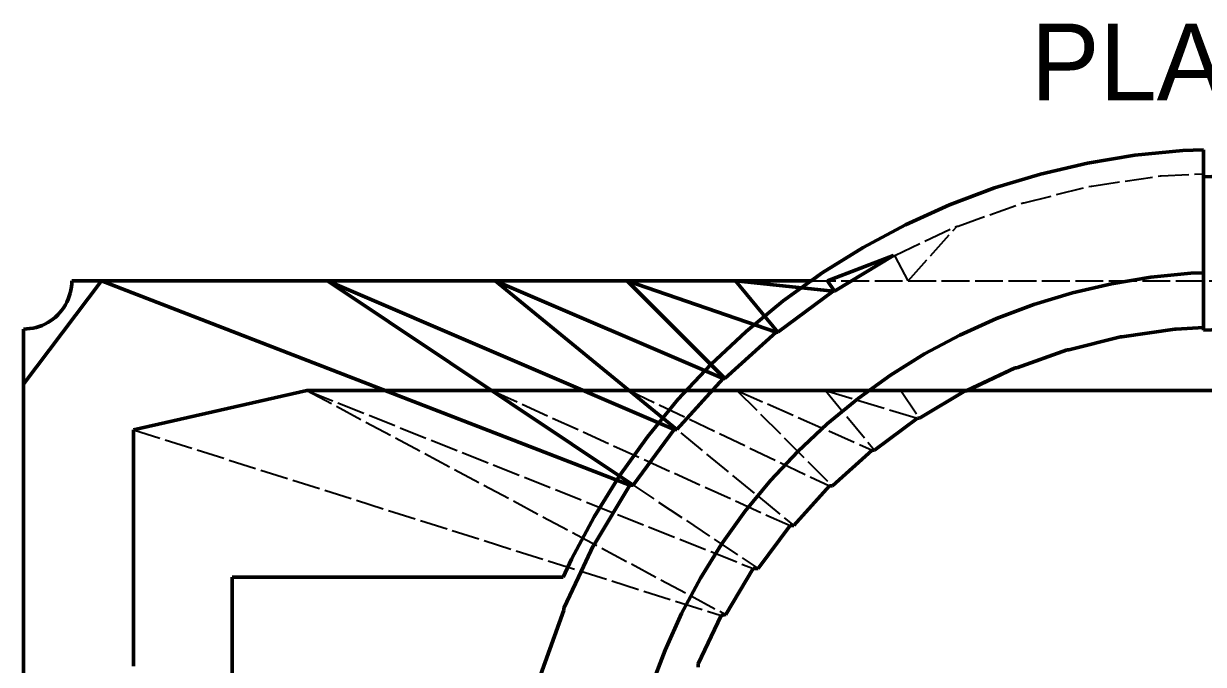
# Model space of a CAD drawing. Header units: millimetres. Extents: x 0 to 420, y 0 to 297.
# Drawn here: x 43.7 to 97.5, y 102.2 to 131.3 of the extents above; entities that cross this region are included whole.
import ezdxf
from ezdxf.enums import TextEntityAlignment as Align

# ---------------------------------------------------------------- set-up
doc = ezdxf.new("R2010")
doc.units = ezdxf.units.MM
doc.linetypes.add('DASHED', pattern=[1.524, 1.27, -0.254])
for name, color, linetype, lineweight in [('OCULTA', 8, 'DASHED', 25), ('TEXTO', 7, 'CONTINUOUS', 25), ('VISIBLE', 7, 'CONTINUOUS', 50)]:
    doc.layers.add(name, color=color, linetype=linetype, lineweight=lineweight)

msp = doc.modelspace()

# ---------------------------------------------------------------- linework, layer by layer
at = {"layer": 'OCULTA'}
for p, q in [((92.204, 124.99), (94.367, 125.347)), ((94.367, 125.347), (96.549, 125.562)), ((96.549, 125.562), (97.49, 125.593)), ((97.49, 124.502), (97.49, 125.593)), ((97.49, 125.593), (97.49, 125.593)), ((90.069, 124.492), (92.204, 124.99)), ((87.972, 123.856), (90.069, 124.492)), ((92.412, 123.946), (95.521, 124.407)), ((95.521, 124.407), (95.561, 124.407)), ((95.561, 124.407), (97.49, 124.502)), ((97.49, 124.361), (97.49, 124.502)), ((85.92, 123.084), (87.972, 123.856)), ((89.321, 123.182), (92.37, 123.946)), ((92.37, 123.946), (92.412, 123.946)), ((86.318, 122.123), (89.277, 123.182)), ((89.277, 123.182), (89.321, 123.182)), ((83.923, 122.179), (85.92, 123.084)), ((81.99, 121.146), (83.923, 122.179)), ((83.428, 120.779), (86.27, 122.123)), ((84.041, 119.634), (86.27, 122.123)), ((86.27, 122.123), (86.318, 122.123)), ((80.128, 119.988), (81.99, 121.146)), ((83.375, 120.779), (83.428, 120.779)), ((84.041, 119.634), (83.428, 120.779)), ((78.346, 118.711), (80.128, 119.988)), ((97.49, 119.993), (97.49, 119.993)), ((45.898, 119.205), (45.921, 119.347)), ((45.921, 119.347), (45.935, 119.49)), ((45.935, 119.49), (45.94, 119.634)), ((45.94, 119.634), (45.94, 119.634)), ((45.94, 119.634), (151.54, 119.634)), ((45.713, 118.661), (45.772, 118.792)), ((45.772, 118.792), (45.823, 118.927)), ((45.823, 118.927), (45.865, 119.064)), ((45.865, 119.064), (45.898, 119.205)), ((45.394, 118.183), (45.485, 118.295)), ((45.485, 118.295), (45.569, 118.412)), ((45.569, 118.412), (45.645, 118.534)), ((45.645, 118.534), (45.713, 118.661)), ((76.652, 117.32), (78.346, 118.711)), ((44.713, 117.661), (44.84, 117.729)), ((44.84, 117.729), (44.962, 117.805)), ((44.962, 117.805), (45.079, 117.888)), ((45.079, 117.888), (45.19, 117.98)), ((45.19, 117.98), (45.295, 118.078)), ((45.295, 118.078), (45.394, 118.183)), ((43.74, 117.434), (43.884, 117.439)), ((43.74, 66.834), (43.74, 117.434)), ((43.74, 117.434), (43.74, 117.434)), ((43.884, 117.439), (44.027, 117.453)), ((44.027, 117.453), (44.169, 117.476)), ((44.169, 117.476), (44.309, 117.509)), ((44.309, 117.509), (44.447, 117.551)), ((44.447, 117.551), (44.582, 117.601)), ((44.582, 117.601), (44.713, 117.661)), ((75.052, 115.822), (76.652, 117.32)), ((73.553, 114.222), (75.052, 115.822)), ((56.645, 114.634), (75.728, 104.434)), ((56.645, 114.634), (76.98, 106.523)), ((65.066, 114.634), (77.205, 106.523)), ((65.066, 114.634), (78.656, 108.479)), ((71.323, 114.634), (78.823, 108.479)), ((71.323, 114.634), (80.458, 110.284)), ((76.24, 114.634), (80.589, 110.284)), ((76.24, 114.634), (82.394, 111.92)), ((80.275, 114.634), (82.502, 111.92)), ((80.275, 114.634), (84.458, 113.371)), ((83.706, 114.634), (84.55, 113.371)), ((83.706, 114.634), (86.639, 114.623)), ((86.713, 114.634), (86.719, 114.623)), ((72.162, 112.527), (73.553, 114.222)), ((48.74, 112.845), (75.517, 104.386)), ((70.886, 110.745), (72.162, 112.527)), ((69.728, 108.884), (70.886, 110.745)), ((68.695, 106.951), (69.728, 108.884)), ((68.325, 106.134), (68.695, 106.951)), ((53.24, 94.134), (53.24, 106.134)), ((53.24, 106.134), (68.325, 106.134)), ((53.24, 106.134), (53.24, 106.134)), ((59.04, 106.134), (59.044, 106.134)), ((59.044, 106.134), (59.059, 106.134)), ((59.059, 106.134), (59.082, 106.134)), ((59.082, 106.134), (59.115, 106.134)), ((59.115, 106.134), (59.157, 106.134)), ((59.157, 106.134), (59.207, 106.134)), ((59.207, 106.134), (59.267, 106.134)), ((59.267, 106.134), (59.335, 106.134)), ((59.335, 106.134), (59.411, 106.134)), ((59.411, 106.134), (59.494, 106.134)), ((59.494, 106.134), (59.586, 106.134)), ((59.586, 106.134), (59.684, 106.134)), ((59.684, 106.134), (59.789, 106.134)), ((59.789, 106.134), (59.901, 106.134)), ((59.901, 106.134), (60.018, 106.134)), ((60.018, 106.134), (60.14, 106.134)), ((60.14, 106.134), (60.267, 106.134)), ((60.267, 106.134), (60.398, 106.134)), ((60.398, 106.134), (60.533, 106.134)), ((60.533, 106.134), (60.67, 106.134)), ((60.67, 106.134), (60.811, 106.134)), ((60.811, 106.134), (60.953, 106.134)), ((60.953, 106.134), (61.096, 106.134)), ((61.096, 106.134), (61.24, 106.134)), ((61.24, 106.134), (61.384, 106.134)), ((61.384, 106.134), (61.527, 106.134)), ((61.527, 106.134), (61.669, 106.134)), ((61.669, 106.134), (61.809, 106.134)), ((61.809, 106.134), (61.947, 106.134)), ((62.082, 106.134), (61.947, 106.134)), ((62.082, 106.134), (62.213, 106.134)), ((62.213, 106.134), (62.34, 106.134)), ((62.34, 106.134), (62.462, 106.134)), ((62.462, 106.134), (62.579, 106.134)), ((62.579, 106.134), (62.69, 106.134)), ((62.69, 106.134), (62.795, 106.134)), ((62.795, 106.134), (62.894, 106.134)), ((62.894, 106.134), (62.985, 106.134)), ((63.069, 106.134), (62.985, 106.134)), ((63.069, 106.134), (63.145, 106.134)), ((63.213, 106.134), (63.145, 106.134)), ((63.272, 106.134), (63.213, 106.134)), ((63.272, 106.134), (63.323, 106.134)), ((63.365, 106.134), (63.323, 106.134)), ((63.398, 106.134), (63.365, 106.134)), ((63.421, 106.134), (63.398, 106.134)), ((63.435, 106.134), (63.421, 106.134)), ((63.44, 106.134), (63.435, 106.134)), ((68.325, 106.134), (68.325, 106.134))]:
    msp.add_line(p, q, dxfattribs=at)
at = {"layer": 'VISIBLE'}
for p, q in [((92.204, 124.99), (94.367, 125.347)), ((92.204, 124.99), (94.367, 125.347)), ((94.367, 125.347), (96.549, 125.562)), ((94.367, 125.347), (96.549, 125.562)), ((94.367, 125.347), (94.367, 125.347)), ((96.549, 125.562), (97.49, 125.593)), ((96.549, 125.562), (97.49, 125.593)), ((96.549, 125.562), (96.549, 125.562)), ((97.49, 119.993), (97.49, 125.593)), ((97.49, 125.593), (97.49, 125.593)), ((97.49, 125.593), (97.49, 125.593)), ((97.49, 125.593), (97.49, 124.361)), ((90.069, 124.492), (92.204, 124.99)), ((90.069, 124.492), (92.204, 124.99)), ((92.204, 124.99), (92.204, 124.99)), ((87.972, 123.856), (90.069, 124.492)), ((87.972, 123.856), (90.069, 124.492)), ((90.069, 124.492), (90.069, 124.492)), ((97.49, 124.361), (98.622, 124.416)), ((97.49, 117.38), (97.49, 124.361)), ((97.49, 124.361), (97.49, 124.361)), ((85.92, 123.084), (87.972, 123.856)), ((85.92, 123.084), (87.972, 123.856)), ((87.972, 123.856), (87.972, 123.856)), ((83.923, 122.179), (85.92, 123.084)), ((83.923, 122.179), (85.92, 123.084)), ((85.92, 123.084), (85.92, 123.084)), ((81.99, 121.146), (83.923, 122.179)), ((81.99, 121.146), (83.923, 122.179)), ((83.923, 122.179), (83.923, 122.179)), ((80.128, 119.988), (81.99, 121.146)), ((80.128, 119.988), (81.99, 121.146)), ((81.99, 121.146), (81.99, 121.146)), ((80.365, 119.634), (83.375, 120.779)), ((80.679, 119.164), (83.375, 120.779)), ((78.346, 118.711), (80.128, 119.988)), ((79.634, 119.634), (80.128, 119.988)), ((80.128, 119.988), (80.128, 119.988)), ((95.098, 119.795), (96.915, 119.974)), ((95.098, 119.795), (96.915, 119.974)), ((96.915, 119.974), (97.49, 119.993)), ((96.915, 119.974), (97.49, 119.993)), ((97.49, 117.495), (97.49, 119.993)), ((43.74, 114.916), (47.291, 119.634)), ((45.898, 119.205), (45.921, 119.347)), ((45.898, 119.205), (45.921, 119.347)), ((45.921, 119.347), (45.935, 119.49)), ((45.921, 119.347), (45.935, 119.49)), ((45.921, 119.347), (45.921, 119.347)), ((45.935, 119.49), (45.94, 119.634)), ((45.935, 119.49), (45.94, 119.634)), ((45.935, 119.49), (45.935, 119.49)), ((45.94, 119.634), (47.291, 119.634)), ((45.94, 119.634), (45.94, 119.634)), ((45.94, 119.634), (45.94, 119.634)), ((45.94, 119.634), (79.634, 119.634)), ((47.291, 119.634), (71.363, 110.327)), ((57.583, 119.634), (71.512, 110.327)), ((57.583, 119.634), (73.385, 112.851)), ((65.231, 119.634), (73.495, 112.851)), ((65.231, 119.634), (75.606, 115.18)), ((71.24, 119.634), (75.693, 115.18)), ((71.24, 119.634), (78.022, 117.291)), ((76.171, 119.634), (78.094, 117.291)), ((76.171, 119.634), (80.618, 119.164)), ((79.634, 119.634), (79.634, 119.634)), ((79.634, 119.634), (79.634, 119.634)), ((79.634, 119.634), (79.634, 119.634)), ((79.634, 119.634), (79.634, 119.634)), ((79.634, 119.634), (79.634, 119.634)), ((79.634, 119.634), (79.634, 119.634)), ((80.365, 119.634), (80.679, 119.164)), ((91.519, 119.083), (93.297, 119.498)), ((91.519, 119.083), (93.297, 119.498)), ((93.297, 119.498), (95.098, 119.795)), ((93.297, 119.498), (95.098, 119.795)), ((45.713, 118.661), (45.772, 118.792)), ((45.713, 118.661), (45.772, 118.792)), ((45.772, 118.792), (45.823, 118.927)), ((45.772, 118.792), (45.823, 118.927)), ((45.772, 118.792), (45.772, 118.792)), ((45.823, 118.927), (45.865, 119.064)), ((45.823, 118.927), (45.865, 119.064)), ((45.823, 118.927), (45.823, 118.927)), ((45.865, 119.064), (45.898, 119.205)), ((45.865, 119.064), (45.898, 119.205)), ((45.865, 119.064), (45.865, 119.064)), ((45.898, 119.205), (45.898, 119.205)), ((78.094, 117.291), (80.618, 119.164)), ((80.618, 119.164), (80.679, 119.164)), ((89.772, 118.553), (91.519, 119.083)), ((89.772, 118.553), (91.519, 119.083)), ((45.394, 118.183), (45.485, 118.295)), ((45.394, 118.183), (45.485, 118.295)), ((45.485, 118.295), (45.569, 118.412)), ((45.485, 118.295), (45.569, 118.412)), ((45.485, 118.295), (45.485, 118.295)), ((45.569, 118.412), (45.645, 118.534)), ((45.569, 118.412), (45.645, 118.534)), ((45.569, 118.412), (45.569, 118.412)), ((45.645, 118.534), (45.713, 118.661)), ((45.645, 118.534), (45.713, 118.661)), ((45.645, 118.534), (45.645, 118.534)), ((45.713, 118.661), (45.713, 118.661)), ((76.652, 117.32), (78.346, 118.711)), ((88.063, 117.91), (89.772, 118.553)), ((88.063, 117.91), (89.772, 118.553)), ((44.713, 117.661), (44.84, 117.729)), ((44.713, 117.661), (44.84, 117.729)), ((44.84, 117.729), (44.962, 117.805)), ((44.84, 117.729), (44.962, 117.805)), ((44.84, 117.729), (44.84, 117.729)), ((44.962, 117.805), (45.079, 117.888)), ((44.962, 117.805), (45.079, 117.888)), ((44.962, 117.805), (44.962, 117.805)), ((45.079, 117.888), (45.19, 117.98)), ((45.079, 117.888), (45.19, 117.98)), ((45.079, 117.888), (45.079, 117.888)), ((45.19, 117.98), (45.295, 118.078)), ((45.19, 117.98), (45.295, 118.078)), ((45.19, 117.98), (45.19, 117.98)), ((45.295, 118.078), (45.394, 118.183)), ((45.295, 118.078), (45.394, 118.183)), ((45.295, 118.078), (45.295, 118.078)), ((45.394, 118.183), (45.394, 118.183)), ((86.4, 117.157), (88.063, 117.91)), ((86.4, 117.157), (88.063, 117.91)), ((43.74, 117.434), (43.884, 117.439)), ((43.74, 117.434), (43.884, 117.439)), ((43.74, 114.916), (43.74, 117.434)), ((43.74, 66.834), (43.74, 117.434)), ((43.74, 117.434), (43.74, 117.434)), ((43.74, 117.434), (43.74, 117.434)), ((43.884, 117.439), (44.027, 117.453)), ((43.884, 117.439), (44.027, 117.453)), ((43.884, 117.439), (43.884, 117.439)), ((44.027, 117.453), (44.169, 117.476)), ((44.027, 117.453), (44.169, 117.476)), ((44.027, 117.453), (44.027, 117.453)), ((44.169, 117.476), (44.309, 117.509)), ((44.169, 117.476), (44.309, 117.509)), ((44.169, 117.476), (44.169, 117.476)), ((44.309, 117.509), (44.447, 117.551)), ((44.309, 117.509), (44.447, 117.551)), ((44.309, 117.509), (44.309, 117.509)), ((44.447, 117.551), (44.582, 117.601)), ((44.447, 117.551), (44.582, 117.601)), ((44.447, 117.551), (44.447, 117.551)), ((44.582, 117.601), (44.713, 117.661)), ((44.582, 117.601), (44.713, 117.661)), ((44.582, 117.601), (44.582, 117.601)), ((44.713, 117.661), (44.713, 117.661)), ((75.052, 115.822), (76.652, 117.32)), ((75.693, 115.18), (78.022, 117.291)), ((78.022, 117.291), (78.094, 117.291)), ((93.778, 117.077), (96.188, 117.434)), ((96.188, 117.434), (96.248, 117.434)), ((96.248, 117.434), (97.49, 117.495)), ((97.49, 117.38), (97.49, 117.495)), ((97.49, 117.38), (98.592, 117.434)), ((84.79, 116.296), (86.4, 117.157)), ((84.79, 116.296), (86.4, 117.157)), ((91.353, 116.485), (93.716, 117.077)), ((93.716, 117.077), (93.778, 117.077)), ((83.239, 115.332), (84.79, 116.296)), ((83.239, 115.332), (84.79, 116.296)), ((88.993, 115.665), (91.286, 116.485)), ((91.286, 116.485), (91.353, 116.485)), ((73.553, 114.222), (75.052, 115.822)), ((86.713, 114.634), (88.921, 115.665)), ((86.719, 114.623), (88.921, 115.665)), ((88.921, 115.665), (88.993, 115.665)), ((73.495, 112.851), (75.606, 115.18)), ((75.606, 115.18), (75.693, 115.18)), ((81.755, 114.268), (83.239, 115.332)), ((81.755, 114.268), (83.239, 115.332)), ((48.74, 112.845), (56.645, 114.634)), ((56.645, 114.634), (65.066, 114.634)), ((65.066, 114.634), (71.323, 114.634)), ((71.323, 114.634), (76.24, 114.634)), ((76.24, 114.634), (80.275, 114.634)), ((80.275, 114.634), (83.706, 114.634)), ((83.706, 114.634), (86.713, 114.634)), ((84.55, 113.371), (86.639, 114.623)), ((86.639, 114.623), (86.719, 114.623)), ((86.713, 114.634), (89.42, 114.634)), ((89.42, 114.634), (91.914, 114.634)), ((91.914, 114.634), (94.264, 114.634)), ((94.264, 114.634), (96.524, 114.634)), ((96.524, 114.634), (98.74, 114.634)), ((72.162, 112.527), (73.553, 114.222)), ((80.344, 113.11), (81.755, 114.268)), ((80.344, 113.11), (81.755, 114.268)), ((79.012, 111.862), (80.344, 113.11)), ((79.012, 111.862), (80.344, 113.11)), ((82.502, 111.92), (84.458, 113.371)), ((84.458, 113.371), (84.55, 113.371)), ((48.74, 107.301), (48.74, 112.845)), ((70.886, 110.745), (72.162, 112.527)), ((71.512, 110.327), (73.385, 112.851)), ((73.385, 112.851), (73.495, 112.851)), ((77.763, 110.53), (79.012, 111.862)), ((77.763, 110.53), (79.012, 111.862)), ((80.589, 110.284), (82.394, 111.92)), ((82.394, 111.92), (82.502, 111.92)), ((69.728, 108.884), (70.886, 110.745)), ((69.747, 107.631), (71.363, 110.327)), ((71.363, 110.327), (71.512, 110.327)), ((76.605, 109.118), (77.763, 110.53)), ((76.605, 109.118), (77.763, 110.53)), ((78.823, 108.479), (80.458, 110.284)), ((80.458, 110.284), (80.589, 110.284)), ((75.542, 107.634), (76.605, 109.118)), ((75.542, 107.634), (76.605, 109.118)), ((68.695, 106.951), (69.728, 108.884)), ((77.205, 106.523), (78.656, 108.479)), ((78.656, 108.479), (78.823, 108.479)), ((69.02, 106.134), (69.696, 107.562)), ((69.696, 107.562), (69.747, 107.631)), ((74.578, 106.084), (75.542, 107.634)), ((74.578, 106.084), (75.542, 107.634)), ((48.74, 102.079), (48.74, 107.301)), ((68.325, 106.134), (68.695, 106.951)), ((75.728, 104.434), (76.98, 106.523)), ((76.98, 106.523), (77.205, 106.523)), ((53.24, 94.134), (53.24, 106.134)), ((53.24, 106.134), (68.325, 106.134)), ((59.044, 106.134), (59.04, 106.134)), ((59.059, 106.134), (59.044, 106.134)), ((59.082, 106.134), (59.059, 106.134)), ((59.115, 106.134), (59.082, 106.134)), ((59.157, 106.134), (59.115, 106.134)), ((59.207, 106.134), (59.157, 106.134)), ((59.207, 106.134), (59.267, 106.134)), ((59.335, 106.134), (59.267, 106.134)), ((59.411, 106.134), (59.335, 106.134)), ((59.411, 106.134), (59.494, 106.134)), ((59.494, 106.134), (59.586, 106.134)), ((59.586, 106.134), (59.684, 106.134)), ((59.789, 106.134), (59.684, 106.134)), ((59.789, 106.134), (59.901, 106.134)), ((59.901, 106.134), (60.018, 106.134)), ((60.018, 106.134), (60.14, 106.134)), ((60.14, 106.134), (60.267, 106.134)), ((60.267, 106.134), (60.398, 106.134)), ((60.398, 106.134), (60.533, 106.134)), ((60.533, 106.134), (60.67, 106.134)), ((60.67, 106.134), (60.811, 106.134)), ((60.811, 106.134), (60.953, 106.134)), ((60.953, 106.134), (61.096, 106.134)), ((61.096, 106.134), (61.24, 106.134)), ((61.24, 106.134), (61.384, 106.134)), ((61.384, 106.134), (61.527, 106.134)), ((61.527, 106.134), (61.669, 106.134)), ((61.669, 106.134), (61.809, 106.134)), ((61.809, 106.134), (61.947, 106.134)), ((61.947, 106.134), (62.082, 106.134)), ((62.082, 106.134), (62.213, 106.134)), ((62.213, 106.134), (62.34, 106.134)), ((62.34, 106.134), (62.462, 106.134)), ((62.462, 106.134), (62.579, 106.134)), ((62.579, 106.134), (62.69, 106.134)), ((62.69, 106.134), (62.795, 106.134)), ((62.795, 106.134), (62.894, 106.134)), ((62.894, 106.134), (62.985, 106.134)), ((62.985, 106.134), (63.069, 106.134)), ((63.069, 106.134), (63.145, 106.134)), ((63.145, 106.134), (63.213, 106.134)), ((63.213, 106.134), (63.272, 106.134)), ((63.272, 106.134), (63.323, 106.134)), ((63.323, 106.134), (63.365, 106.134)), ((63.365, 106.134), (63.398, 106.134)), ((63.398, 106.134), (63.421, 106.134)), ((63.421, 106.134), (63.435, 106.134)), ((63.435, 106.134), (63.44, 106.134)), ((68.352, 104.721), (69.02, 106.134)), ((73.717, 104.474), (74.578, 106.084)), ((73.717, 104.474), (74.578, 106.084)), ((67.293, 101.673), (68.352, 104.633)), ((68.352, 104.633), (68.352, 104.721)), ((72.964, 102.811), (73.717, 104.474)), ((72.964, 102.811), (73.717, 104.474)), ((74.476, 102.184), (75.517, 104.386)), ((75.517, 104.386), (75.728, 104.434)), ((72.32, 101.102), (72.964, 102.811)), ((72.32, 101.102), (72.964, 102.811)), ((74.476, 102.037), (74.476, 102.184))]:
    msp.add_line(p, q, dxfattribs=at)

# ---------------------------------------------------------------- texts
at = {"layer": 'TEXTO'}
msp.add_text('PLANTA', height=3.5, dxfattribs=at).set_placement((98.74, 129.593), align=Align.MIDDLE_CENTER)

doc.saveas('drawing.dxf')
